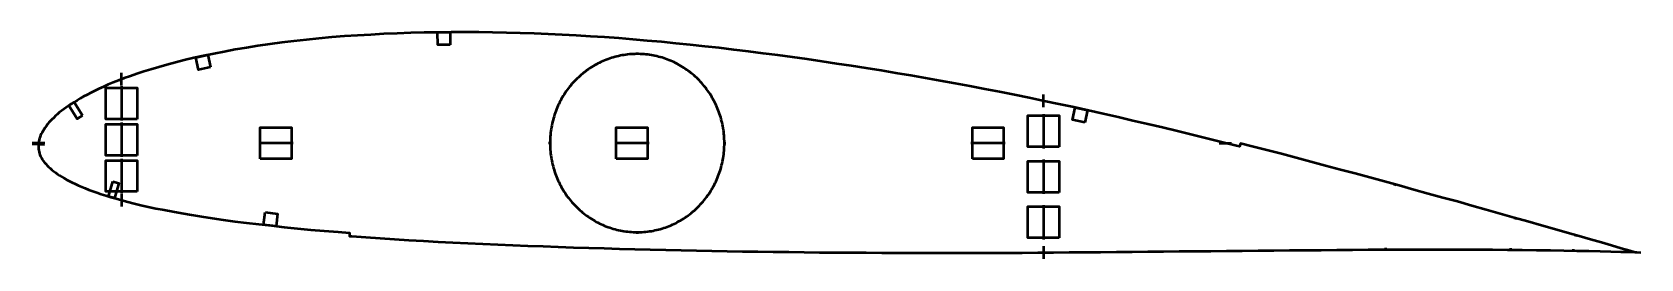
# Model space of a CAD drawing. Header units: metres. Extents: x -1 to 514, y 63 to 135.
import ezdxf

# ---------------------------------------------------------------- set-up
doc = ezdxf.new("R2010")
doc.units = ezdxf.units.M
doc.layers.add('Layer', color=1, linetype='Continuous', lineweight=50)

msp = doc.modelspace()

# ---------------------------------------------------------------- linework, layer by layer
at = {"layer": 'Layer'}
for p, q in [((192.66, 128.49), (192.66, 128.99)), ((27.66, 118.42), (27.66, 122.42)), ((27.66, 118.18), (27.66, 107.18)), ((322.66, 111.48), (322.66, 115.48)), ((322.66, 109.28), (322.66, 98.28)), ((27.66, 106.58), (27.66, 95.58)), ((3.03, 99.4), (-0.96, 99.67)), ((3.09, 100), (-0.91, 100)), ((82.54, 100), (71.54, 100)), ((164.76, 100), (164.26, 100)), ((196.47, 100), (185.47, 100)), ((220.56, 100), (221.06, 100)), ((310.4, 100), (299.4, 100)), ((378.85, 100), (382.85, 100)), ((27.66, 94.98), (27.66, 83.98)), ((322.66, 94.74), (322.66, 83.74)), ((27.66, 83.75), (27.66, 79.75)), ((435.12, 86.78), (434.99, 86.3)), ((322.66, 80.2), (322.66, 69.2)), ((473.65, 76.03), (473.52, 75.55)), ((192.66, 71.51), (192.66, 71.01)), ((322.66, 67), (322.66, 63)), ((492.89, 70.56), (492.75, 70.08)), ((432.14, 66.46), (432.13, 65.96)), ((472.14, 66.39), (472.13, 65.89)), ((492.15, 66.12), (492.13, 65.62)), ((512.56, 65.05), (508.57, 65.32)), ((509.82, 65.24), (513.81, 64.97))]:
    msp.add_line(p, q, dxfattribs=at)
for points in [[(512.03, 65.04), (510.29, 65.54), (507.49, 66.34), (504.48, 67.22), (501.23, 68.17), (497.76, 69.16), (494.08, 70.22), (490.21, 71.34), (486.18, 72.51), (481.99, 73.7), (477.69, 74.91), (473.28, 76.13), (468.81, 77.39), (464.28, 78.68), (459.71, 79.97), (455.11, 81.27), (450.47, 82.54), (445.81, 83.81), (441.14, 85.1), (436.46, 86.4), (431.78, 87.7), (427.09, 88.99), (422.39, 90.25), (417.68, 91.49), (412.96, 92.74), (408.25, 94.02), (403.55, 95.29), (398.84, 96.55), (394.12, 97.77), (389.39, 98.96), (385.66, 99.88), (385.41, 98.86), (384.4, 99.11), (379.67, 100.3), (374.94, 101.49), (370.22, 102.67), (365.5, 103.83), (360.77, 104.97), (356.03, 106.07), (351.29, 107.15), (346.54, 108.24), (341.81, 109.33), (337.08, 110.4), (332.34, 111.44), (327.6, 112.45), (322.85, 113.44), (318.1, 114.42), (313.36, 115.4), (308.62, 116.36), (303.88, 117.28), (299.14, 118.18), (294.39, 119.04), (289.65, 119.9), (284.9, 120.75), (280.17, 121.58), (275.44, 122.39), (270.7, 123.17), (265.97, 123.92), (261.24, 124.66), (256.51, 125.39), (251.79, 126.1), (247.08, 126.79), (242.37, 127.44), (237.66, 128.07), (232.96, 128.68), (228.27, 129.27), (223.58, 129.85), (218.91, 130.4), (214.25, 130.93), (209.62, 131.42), (205, 131.89), (200.41, 132.33), (195.83, 132.74), (191.27, 133.13), (186.73, 133.49), (182.19, 133.81), (177.67, 134.11), (173.15, 134.38), (168.65, 134.62), (164.17, 134.84), (159.69, 135.02), (155.24, 135.17), (150.79, 135.29), (146.36, 135.37), (141.94, 135.43), (137.55, 135.45), (133.16, 135.44), (128.81, 135.4), (124.47, 135.32), (120.16, 135.22), (115.87, 135.07), (111.61, 134.88), (107.37, 134.66), (103.17, 134.42), (99.02, 134.14), (94.9, 133.81), (90.82, 133.43), (86.79, 133.01), (82.81, 132.58), (78.9, 132.13), (75.06, 131.64), (71.3, 131.09), (67.62, 130.5), (64.03, 129.87), (60.53, 129.22), (57.14, 128.57), (53.87, 127.91), (50.73, 127.23), (47.73, 126.53), (44.86, 125.8), (42.12, 125.05), (39.52, 124.31), (37.06, 123.57), (34.73, 122.84), (32.53, 122.12), (30.46, 121.42), (28.51, 120.74), (26.69, 120.05), (24.97, 119.37), (23.36, 118.69), (21.84, 118.02), (20.42, 117.36), (19.07, 116.71), (17.8, 116.07), (16.6, 115.45), (15.47, 114.84), (14.4, 114.24), (13.39, 113.65), (12.44, 113.07), (11.54, 112.5), (10.68, 111.93), (9.88, 111.38), (9.12, 110.82), (8.41, 110.28), (7.73, 109.73), (7.09, 109.19), (6.49, 108.66), (5.92, 108.12), (5.38, 107.59), (4.89, 107.06), (4.42, 106.53), (3.98, 106.01), (3.58, 105.49), (3.2, 104.97), (2.84, 104.45), (2.51, 103.94), (2.21, 103.43), (1.95, 102.96), (1.74, 102.5), (1.56, 102.02), (1.41, 101.52), (1.29, 101), (1.17, 100.46), (1.09, 100.03), (1.03, 99.53), (1.06, 99.13), (1.07, 98.62), (1.1, 98.12), (1.15, 97.64), (1.24, 97.17), (1.35, 96.7), (1.52, 96.23), (1.72, 95.76), (1.98, 95.28), (2.27, 94.8), (2.61, 94.31), (2.98, 93.82), (3.37, 93.34), (3.8, 92.87), (4.27, 92.4), (4.77, 91.93), (5.3, 91.47), (5.87, 91.01), (6.49, 90.56), (7.14, 90.11), (7.82, 89.66), (8.55, 89.21), (9.32, 88.75), (10.13, 88.3), (10.98, 87.85), (11.87, 87.4), (12.82, 86.94), (13.82, 86.49), (14.88, 86.03), (16, 85.57), (17.19, 85.1), (18.44, 84.63), (19.76, 84.15), (21.16, 83.67), (22.65, 83.19), (24.24, 82.71), (25.93, 82.23), (27.74, 81.73), (29.65, 81.21), (31.69, 80.7), (33.86, 80.18), (36.17, 79.65), (38.62, 79.13), (41.23, 78.61), (44, 78.1), (46.94, 77.59), (50.03, 77.05), (53.27, 76.51), (56.65, 75.98), (60.18, 75.47), (63.85, 74.98), (67.65, 74.51), (71.58, 74.06), (75.6, 73.6), (79.71, 73.14), (83.91, 72.71), (88.18, 72.31), (92.52, 71.94), (96.93, 71.59), (100.62, 71.32), (100.55, 70.27), (101.32, 70.21), (105.83, 69.87), (110.39, 69.55), (114.98, 69.25), (119.61, 68.98), (124.28, 68.72), (128.98, 68.47), (133.7, 68.22), (138.45, 67.97), (143.22, 67.74), (148.01, 67.54), (152.83, 67.34), (157.66, 67.16), (162.52, 66.99), (167.39, 66.82), (172.27, 66.66), (177.17, 66.5), (182.07, 66.35), (186.99, 66.22), (191.92, 66.08), (196.85, 65.96), (201.78, 65.85), (206.71, 65.74), (211.63, 65.64), (216.54, 65.54), (221.45, 65.44), (226.36, 65.36), (231.28, 65.3), (236.21, 65.24), (241.15, 65.18), (246.09, 65.12), (251.04, 65.06), (255.99, 65.01), (260.95, 64.98), (265.91, 64.97), (270.89, 64.96), (275.86, 64.93), (280.85, 64.9), (285.83, 64.87), (290.82, 64.88), (295.82, 64.91), (300.82, 64.94), (305.83, 64.95), (310.84, 64.95), (315.85, 64.95), (320.86, 64.98), (325.88, 65.04), (330.91, 65.1), (335.94, 65.14), (340.96, 65.16), (345.99, 65.18), (351.02, 65.22), (356.06, 65.3), (361.1, 65.37), (366.13, 65.42), (371.17, 65.46), (376.21, 65.49), (381.25, 65.52), (386.29, 65.57), (391.33, 65.64), (396.38, 65.7), (401.42, 65.74), (406.46, 65.78), (411.5, 65.8), (416.53, 65.83), (421.57, 65.89), (426.6, 65.93), (431.62, 65.96), (436.64, 65.98), (441.64, 65.98), (446.63, 65.97), (451.6, 65.98), (456.54, 65.97), (461.45, 65.95), (466.31, 65.93), (471.1, 65.9), (475.81, 65.84), (480.42, 65.78), (484.89, 65.73), (489.19, 65.67), (493.31, 65.6), (497.2, 65.52), (500.85, 65.44), (504.26, 65.36), (507.41, 65.28), (510.31, 65.19), (512.11, 65.14)], [(220.56, 100), (220.55, 100.6), (220.53, 101.2), (220.5, 101.79), (220.46, 102.39), (220.4, 102.99), (220.34, 103.58), (220.26, 104.18), (220.16, 104.77), (220.06, 105.36), (219.94, 105.94), (219.82, 106.53), (219.67, 107.11), (219.52, 107.69), (219.36, 108.26), (219.18, 108.83), (218.99, 109.4), (218.8, 109.96), (218.58, 110.52), (218.36, 111.07), (218.13, 111.62), (217.88, 112.17), (217.63, 112.71), (217.36, 113.24), (217.08, 113.77), (216.79, 114.29), (216.5, 114.8), (216.19, 115.31), (215.87, 115.81), (215.53, 116.31), (215.19, 116.79), (214.84, 117.27), (214.48, 117.75), (214.11, 118.21), (213.73, 118.67), (213.34, 119.11), (212.95, 119.55), (212.54, 119.99), (212.12, 120.41), (211.7, 120.82), (211.27, 121.22), (210.83, 121.62), (210.38, 122), (209.92, 122.38), (209.46, 122.75), (208.98, 123.1), (208.51, 123.45), (208.02, 123.78), (207.53, 124.11), (207.03, 124.42), (206.52, 124.72), (206.01, 125.01), (205.49, 125.29), (204.97, 125.56), (204.44, 125.82), (203.91, 126.07), (203.37, 126.31), (202.82, 126.53), (202.28, 126.74), (201.72, 126.94), (201.17, 127.13), (200.61, 127.31), (200.04, 127.47), (199.48, 127.62), (198.91, 127.77), (198.33, 127.89), (197.76, 128.01), (197.18, 128.11), (196.6, 128.2), (196.02, 128.28), (195.44, 128.35), (194.85, 128.4), (194.27, 128.44), (193.68, 128.47), (193.1, 128.49), (192.51, 128.49), (191.92, 128.48), (191.34, 128.46), (190.75, 128.42), (190.17, 128.38), (189.58, 128.32), (189, 128.24), (188.42, 128.16), (187.84, 128.06), (187.27, 127.95), (186.69, 127.83), (186.12, 127.7), (185.55, 127.55), (184.99, 127.39), (184.43, 127.22), (183.87, 127.04), (183.31, 126.84), (182.76, 126.64), (182.22, 126.42), (181.68, 126.19), (181.14, 125.95), (180.61, 125.7), (180.08, 125.43), (179.56, 125.16), (179.05, 124.87), (178.54, 124.57), (178.03, 124.26), (177.54, 123.94), (177.05, 123.61), (176.57, 123.27), (176.09, 122.92), (175.62, 122.56), (175.16, 122.19), (174.71, 121.81), (174.26, 121.42), (173.83, 121.02), (173.4, 120.62), (172.98, 120.2), (172.57, 119.77), (172.17, 119.34), (171.77, 118.89), (171.39, 118.44), (171.01, 117.98), (170.65, 117.51), (170.29, 117.03), (169.95, 116.55), (169.61, 116.06), (169.29, 115.56), (168.97, 115.06), (168.67, 114.55), (168.37, 114.03), (168.09, 113.5), (167.82, 112.97), (167.55, 112.44), (167.3, 111.9), (167.07, 111.35), (166.84, 110.8), (166.62, 110.24), (166.42, 109.68), (166.22, 109.12), (166.04, 108.55), (165.87, 107.97), (165.71, 107.4), (165.57, 106.82), (165.43, 106.24), (165.31, 105.65), (165.2, 105.06), (165.1, 104.47), (165.02, 103.88), (164.94, 103.29), (164.88, 102.69), (164.83, 102.09), (164.79, 101.5), (164.77, 100.9), (164.76, 100.3), (164.76, 99.7), (164.77, 99.1), (164.79, 98.5), (164.83, 97.91), (164.88, 97.31), (164.94, 96.71), (165.02, 96.12), (165.1, 95.53), (165.2, 94.94), (165.31, 94.35), (165.43, 93.76), (165.57, 93.18), (165.71, 92.6), (165.87, 92.03), (166.04, 91.45), (166.22, 90.88), (166.42, 90.32), (166.62, 89.76), (166.84, 89.2), (167.07, 88.65), (167.3, 88.1), (167.55, 87.56), (167.82, 87.03), (168.09, 86.5), (168.37, 85.97), (168.67, 85.45), (168.97, 84.94), (169.29, 84.44), (169.61, 83.94), (169.95, 83.45), (170.29, 82.97), (170.65, 82.49), (171.01, 82.02), (171.39, 81.56), (171.77, 81.11), (172.17, 80.66), (172.57, 80.23), (172.98, 79.8), (173.4, 79.38), (173.83, 78.98), (174.26, 78.58), (174.71, 78.19), (175.16, 77.81), (175.62, 77.44), (176.09, 77.08), (176.57, 76.73), (177.05, 76.39), (177.54, 76.06), (178.03, 75.74), (178.54, 75.43), (179.05, 75.13), (179.56, 74.84), (180.08, 74.57), (180.61, 74.3), (181.14, 74.05), (181.68, 73.81), (182.22, 73.58), (182.76, 73.36), (183.31, 73.16), (183.87, 72.96), (184.43, 72.78), (184.99, 72.61), (185.55, 72.45), (186.12, 72.3), (186.69, 72.17), (187.27, 72.05), (187.84, 71.94), (188.42, 71.84), (189, 71.76), (189.58, 71.68), (190.17, 71.62), (190.75, 71.58), (191.34, 71.54), (191.92, 71.52), (192.51, 71.51), (193.1, 71.51), (193.68, 71.53), (194.27, 71.56), (194.85, 71.6), (195.44, 71.65), (196.02, 71.72), (196.6, 71.8), (197.18, 71.89), (197.76, 71.99), (198.33, 72.11), (198.91, 72.23), (199.48, 72.38), (200.04, 72.53), (200.61, 72.69), (201.17, 72.87), (201.72, 73.06), (202.28, 73.26), (202.82, 73.47), (203.37, 73.69), (203.91, 73.93), (204.44, 74.18), (204.97, 74.44), (205.49, 74.71), (206.01, 74.99), (206.52, 75.28), (207.03, 75.58), (207.53, 75.89), (208.02, 76.22), (208.51, 76.55), (208.98, 76.9), (209.46, 77.25), (209.92, 77.62), (210.38, 78), (210.83, 78.38), (211.27, 78.78), (211.7, 79.18), (212.12, 79.59), (212.54, 80.01), (212.95, 80.45), (213.34, 80.89), (213.73, 81.33), (214.11, 81.79), (214.48, 82.25), (214.84, 82.73), (215.19, 83.21), (215.53, 83.69), (215.87, 84.19), (216.19, 84.69), (216.5, 85.2), (216.79, 85.71), (217.08, 86.23), (217.36, 86.76), (217.63, 87.29), (217.88, 87.83), (218.13, 88.38), (218.36, 88.93), (218.58, 89.48), (218.8, 90.04), (218.99, 90.6), (219.18, 91.17), (219.36, 91.74), (219.52, 92.31), (219.67, 92.89), (219.82, 93.47), (219.94, 94.06), (220.06, 94.64), (220.16, 95.23), (220.26, 95.82), (220.34, 96.42), (220.4, 97.01), (220.46, 97.61), (220.5, 98.21), (220.53, 98.8), (220.55, 99.4), (220.56, 100)]]:
    msp.add_lwpolyline(points, close=True, dxfattribs=at)
for points in [[(132.83, 131.43), (128.83, 131.4), (128.79, 135.4), (132.79, 135.43), (132.83, 131.43)], [(56.15, 124.31), (52.24, 123.47), (51.39, 127.37), (55.3, 128.22), (56.15, 124.31)], [(32.66, 107.68), (22.66, 107.68), (22.66, 117.68), (32.66, 117.68), (32.66, 107.68)], [(15.12, 108.86), (13.43, 107.78), (10.75, 112), (12.44, 113.08), (15.12, 108.86)], [(327.66, 98.78), (317.66, 98.78), (317.66, 108.78), (327.66, 108.78), (327.66, 98.78)], [(335.86, 106.57), (331.96, 107.43), (332.82, 111.34), (336.72, 110.48), (335.86, 106.57)], [(32.66, 96.08), (22.66, 96.08), (22.66, 106.08), (32.66, 106.08), (32.66, 96.08)], [(72.04, 95), (72.04, 105), (82.04, 105), (82.04, 95), (72.04, 95)], [(185.97, 95), (185.97, 105), (195.97, 105), (195.97, 95), (185.97, 95)], [(299.9, 95), (299.9, 105), (309.9, 105), (309.9, 95), (299.9, 95)], [(32.66, 84.48), (22.66, 84.48), (22.66, 94.48), (32.66, 94.48), (32.66, 84.48)], [(327.66, 84.24), (317.66, 84.24), (317.66, 94.24), (327.66, 94.24), (327.66, 84.24)], [(24.87, 87.73), (26.79, 87.18), (25.42, 82.37), (23.49, 82.92), (24.87, 87.73)], [(73.56, 77.86), (77.54, 77.41), (77.08, 73.43), (73.11, 73.89), (73.56, 77.86)], [(327.66, 69.7), (317.66, 69.7), (317.66, 79.7), (327.66, 79.7), (327.66, 69.7)]]:
    msp.add_lwpolyline(points, dxfattribs=at)

doc.saveas('drawing.dxf')
